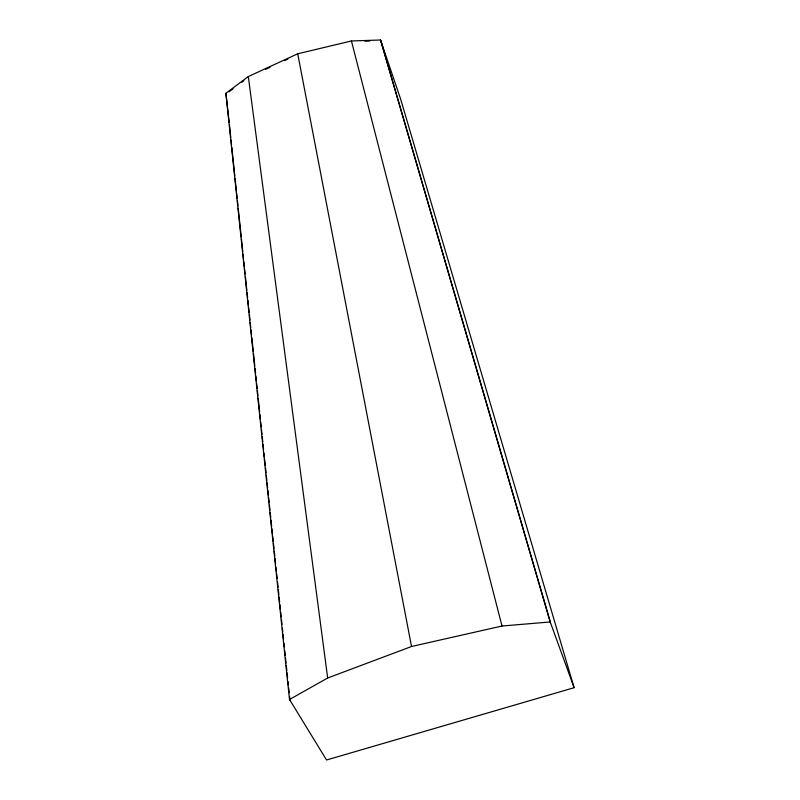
<?xml version="1.0" encoding="UTF-8"?>
<svg xmlns="http://www.w3.org/2000/svg" width="800" height="800" viewBox="0 0 800 800"><rect width="100%" height="100%" fill="white"/><g stroke="black" fill="none" stroke-linecap="round" stroke-linejoin="round"><path stroke-width="1.2" d="M225.9 93.27L248.32 76.55L297.72 53.79L351.43 40.96L380.54 40L400.57 98.88L574.1 687.7L326.55 760L289.51 699.5L225.9 93.27L229.2 122.51M229.13 91.74L233.05 88.81M241.88 82.23L243.84 80.77M289.51 699.5L327.67 678L411.53 646.5L502.01 626.02L550.22 621.96L574.1 687.7M265.52 69.38L270 67.32M284.54 60.62L287.9 59.07M364.92 41.21L369.8 41.05M380.77 40.68L550.51 622.74M380.54 40L550.22 621.96M351.43 40.96L502.01 626.02M297.72 53.79L411.53 646.5M248.32 76.55L327.67 678M229.46 124.99L230.76 137.41M231.02 139.9L231.55 144.87M231.81 147.35L234.81 175.93M235.08 178.41L236.38 190.84M236.64 193.32L237.17 198.29M237.43 200.78L237.95 205.75M238.21 208.23L241.22 236.81M241.48 239.29L242.78 251.71M243.05 254.2L243.57 259.17M243.83 261.65L244.35 266.62M244.61 269.11L245.14 274.08M245.4 276.56L246.83 290.23M247.1 292.71L247.62 297.68M247.88 300.17L248.4 305.14M248.66 307.62L249.19 312.59M249.45 315.08L249.97 320.04M250.23 322.53L250.75 327.5M251.02 329.98L251.54 334.95M251.8 337.44L253.24 351.1M253.5 353.59L254.81 366.01M255.07 368.5L255.59 373.47M255.85 375.95L256.37 380.92M256.63 383.41L257.16 388.38M257.42 390.86L257.94 395.83M258.2 398.32L259.64 411.98M259.9 414.47L260.42 419.44M260.68 421.92L261.21 426.89M261.47 429.37L261.99 434.34M262.25 436.83L262.78 441.8M263.04 444.28L263.56 449.25M263.95 452.98L264.34 456.71M264.6 459.19L265.26 465.4M265.52 467.89L266.04 472.86M266.3 475.34L266.83 480.31M267.09 482.8L267.61 487.77M267.87 490.25L268.39 495.22M268.66 497.71L269.18 502.68M269.44 505.16L269.96 510.13M270.22 512.61L270.75 517.58M271.01 520.07L271.66 526.28M271.92 528.77L272.44 533.73M272.71 536.22L273.23 541.19M273.49 543.67L274.01 548.64M274.27 551.13L274.8 556.1M275.06 558.58L275.58 563.55M275.97 567.28L276.36 571.01M276.63 573.49L277.15 578.46M277.54 582.19L278.06 587.16M278.32 589.64L278.85 594.61M279.11 597.1L279.63 602.07M279.89 604.55L280.42 609.52M280.68 612.01L281.2 616.97M281.46 619.46L281.98 624.43M282.37 628.16L282.77 631.88M283.03 634.37L283.55 639.34M283.94 643.06L284.33 646.79M284.73 650.52L285.25 655.49M285.51 657.97L286.03 662.94M286.29 665.43L286.82 670.4M287.08 672.88L287.6 677.85M287.99 681.58L288.39 685.31M288.65 687.79L289.17 692.76M289.56 696.49L289.95 700.21"/></g></svg>
